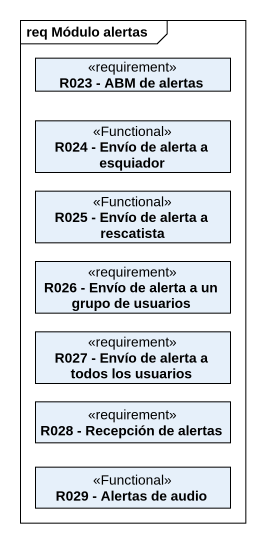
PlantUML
@startuml
mainframe req Módulo alertas
hide circle
hide empty members
class "R023 - ABM de alertas" as R023_ABM_de_alertas <<requirement>>
class "R024 - Envío de alerta a esquiador" as R024_Envío_de_alerta_a <<Functional>>
class "R025 - Envío de alerta a rescatista" as R025_Envío_de_alerta_a <<Functional>>
class "R026 - Envío de alerta a un grupo de usuarios" as R026_Envío_de_alerta_a_un <<requirement>>
class "R027 - Envío de alerta a todos los usuarios" as R027_Envío_de_alerta_a <<requirement>>
class "R028 - Recepción de alertas" as R028_Recepción_de_alertas <<requirement>>
class "R029 - Alertas de audio" as R029_Alertas_de_audio <<Functional>>
@enduml
